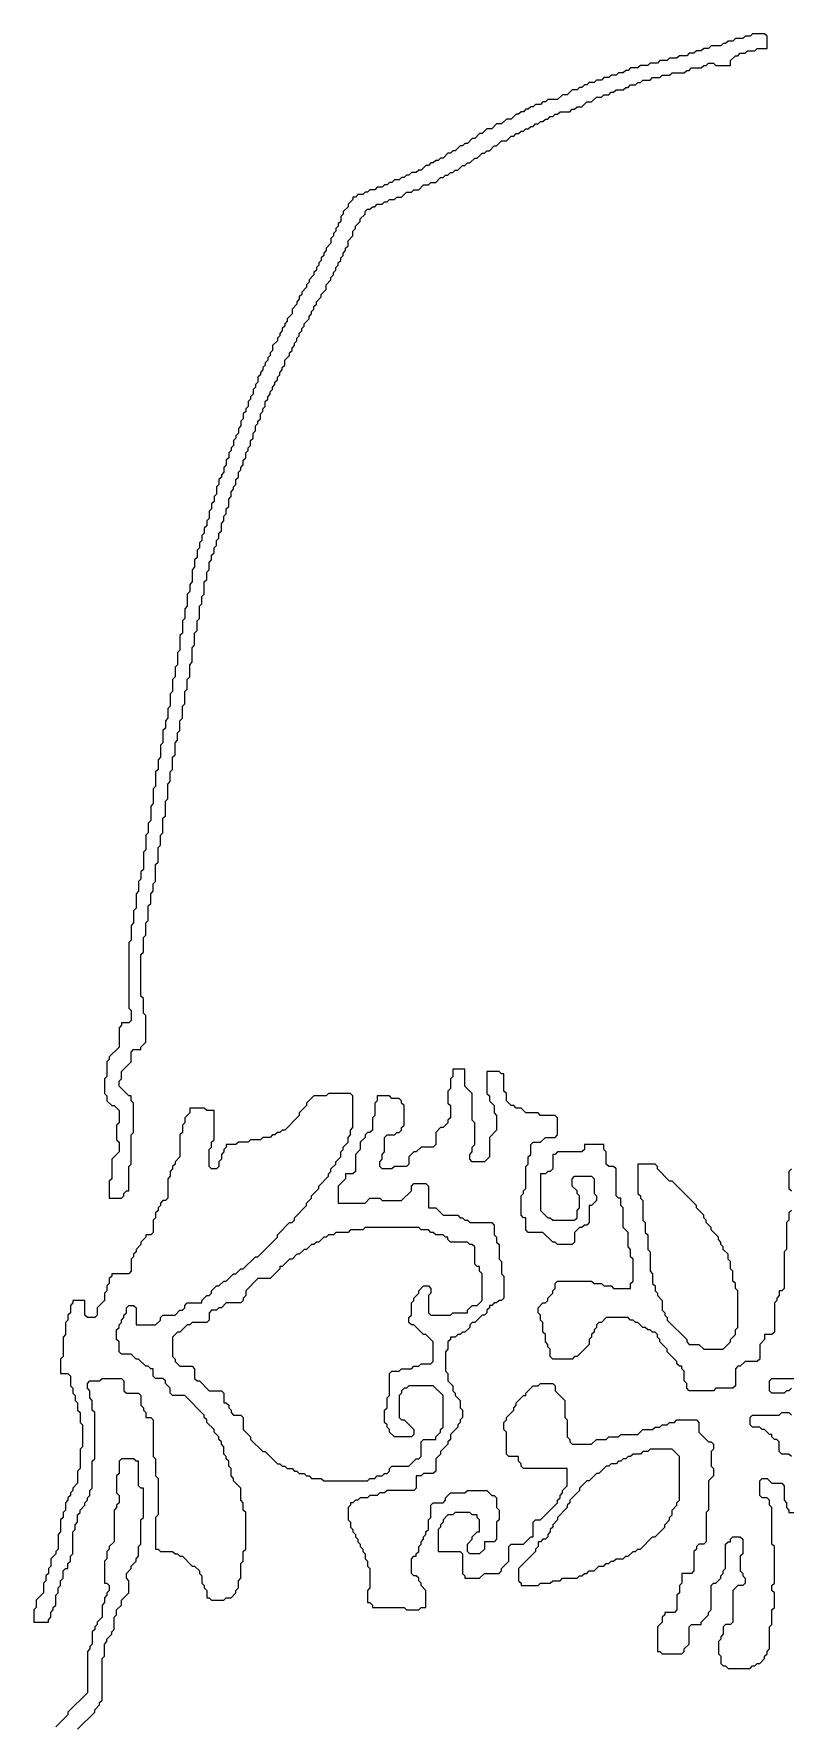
# Model space of a CAD drawing. Header units: metres. Extents: x 0 to 333, y 0 to 424.
# Drawn here: x 131.7 to 157.5, y 202.5 to 260.3 of the extents above; entities that cross this region are included whole.
import ezdxf

# ---------------------------------------------------------------- set-up
doc = ezdxf.new("R2010")
doc.units = ezdxf.units.M

msp = doc.modelspace()

# ---------------------------------------------------------------- linework, layer by layer
for points in [[(156.25, 260.333), (156.167, 260.25), (156, 260.25), (155.917, 260.167), (155.667, 260.167), (155.583, 260.083), (155.417, 260.083), (155.333, 260), (155.25, 260), (155.167, 259.917), (154.833, 259.917), (154.75, 259.833), (154.583, 259.833), (154.5, 259.75), (154.333, 259.75), (154.25, 259.667), (154.083, 259.667), (154, 259.583), (153.75, 259.583), (153.667, 259.5), (153.417, 259.5), (153.333, 259.417), (153.083, 259.417), (153, 259.333), (152.75, 259.333), (152.667, 259.25), (152.417, 259.25), (152.333, 259.167), (152.083, 259.167), (152, 259.083), (151.917, 259.083), (151.833, 259), (151.667, 259), (151.583, 258.917), (151.417, 258.917), (151.333, 258.833), (151.167, 258.833), (151.083, 258.75), (150.917, 258.75), (150.833, 258.667), (150.667, 258.667), (150.583, 258.583), (150.5, 258.583), (150.417, 258.5), (150.333, 258.5), (150.25, 258.417), (150.083, 258.417), (149.917, 258.25), (149.75, 258.25), (149.583, 258.083), (149.25, 258.083), (149.167, 258), (149.083, 258), (149, 257.917), (148.833, 257.917), (148.75, 257.833), (148.667, 257.833), (148.583, 257.75), (148.5, 257.75), (148.417, 257.667), (148.333, 257.667), (148.25, 257.583), (148.167, 257.583), (148, 257.417), (147.833, 257.417), (147.667, 257.25), (147.5, 257.25), (147.333, 257.083), (147.167, 257.083), (147, 256.917), (146.917, 256.917), (146.75, 256.75), (146.667, 256.75), (146.5, 256.583), (146.417, 256.583), (146.333, 256.5), (146.25, 256.5), (146.083, 256.333), (146, 256.333), (145.917, 256.25), (145.833, 256.25), (145.667, 256.083), (145.583, 256.083), (145.5, 256), (145.417, 256), (145.333, 255.917), (145.25, 255.917), (145.167, 255.833), (145.083, 255.833), (144.917, 255.667), (144.833, 255.667), (144.75, 255.583), (144.583, 255.583), (144.5, 255.5), (144.417, 255.5), (144.333, 255.417), (144.25, 255.417), (144.167, 255.333), (144, 255.333), (143.917, 255.25), (143.833, 255.25), (143.75, 255.167), (143.667, 255.167), (143.583, 255.083), (143.417, 255.083), (143.333, 255), (143.167, 255), (143.083, 254.917), (143, 254.917), (142.917, 254.833), (142.75, 254.833), (142.667, 254.75), (142.583, 254.75), (142.583, 254.667), (142.417, 254.5), (142.417, 254.417), (142.25, 254.25), (142.25, 254.167), (142.167, 254.083), (142.167, 253.917), (142.083, 253.833), (142.083, 253.75), (142, 253.667), (142, 253.583), (141.917, 253.5), (141.917, 253.417), (141.833, 253.333), (141.833, 253.167), (141.667, 253), (141.667, 252.917), (141.583, 252.833), (141.583, 252.75), (141.5, 252.667), (141.5, 252.583), (141.417, 252.5), (141.417, 252.417), (141.333, 252.333), (141.333, 252.25), (141.25, 252.167), (141.25, 252.083), (141.083, 251.917), (141.083, 251.833), (141, 251.75), (141, 251.667), (140.833, 251.5), (140.833, 251.417), (140.75, 251.333), (140.75, 251.25), (140.667, 251.167), (140.667, 251.083), (140.5, 250.917), (140.5, 250.75), (140.333, 250.583), (140.333, 250.5), (140.25, 250.417), (140.25, 250.333), (140.167, 250.25), (140.167, 250.167), (140.083, 250.083), (140.083, 250), (140, 249.917), (140, 249.833), (139.833, 249.667), (139.833, 249.5), (139.75, 249.417), (139.75, 249.333), (139.667, 249.25), (139.667, 249.167), (139.583, 249.083), (139.583, 249), (139.5, 248.917), (139.5, 248.833), (139.417, 248.75), (139.417, 248.667), (139.333, 248.583), (139.333, 248.417), (139.25, 248.333), (139.25, 248.25), (139.167, 248.167), (139.167, 248), (139.083, 247.917), (139.083, 247.833), (139, 247.75), (139, 247.583), (138.917, 247.5), (138.917, 247.417), (138.833, 247.333), (138.833, 247.167), (138.75, 247.083), (138.75, 246.917), (138.667, 246.833), (138.667, 246.667), (138.583, 246.583), (138.583, 246.5), (138.5, 246.417), (138.5, 246.25), (138.417, 246.167), (138.417, 246.083), (138.333, 246), (138.333, 245.833), (138.25, 245.75), (138.25, 245.583), (138.167, 245.5), (138.167, 245.333), (138.083, 245.25), (138.083, 245.167), (138, 245.083), (138, 244.917), (137.917, 244.833), (137.917, 244.583), (137.833, 244.5), (137.833, 244.333), (137.75, 244.25), (137.75, 244.083), (137.667, 244), (137.667, 243.75), (137.583, 243.667), (137.583, 243.5), (137.5, 243.417), (137.5, 243.25), (137.417, 243.167), (137.417, 243), (137.333, 242.917), (137.333, 242.75), (137.25, 242.667), (137.25, 242.417), (137.167, 242.333), (137.167, 242.083), (137.083, 242), (137.083, 241.583), (137, 241.5), (137, 241.25), (136.917, 241.167), (136.917, 240.75), (136.833, 240.667), (136.833, 240.333), (136.75, 240.25), (136.75, 239.833), (136.667, 239.75), (136.667, 239.25), (136.583, 239.167), (136.583, 238.75), (136.5, 238.667), (136.5, 238.333), (136.417, 238.25), (136.417, 237.833), (136.333, 237.75), (136.333, 237.333), (136.25, 237.25), (136.25, 236.917), (136.167, 236.833), (136.167, 236.583), (136.083, 236.5), (136.083, 236.083), (136, 236), (136, 235.583), (135.917, 235.5), (135.917, 235.167), (135.833, 235.083), (135.833, 234.583), (135.75, 234.5), (135.75, 234), (135.667, 233.917), (135.667, 233.417), (135.583, 233.333), (135.583, 233), (135.5, 232.917), (135.5, 232.417), (135.417, 232.333), (135.417, 231.75), (135.333, 231.667), (135.333, 231.417), (135.25, 231.333), (135.25, 231), (135.167, 230.917), (135.167, 230.417), (135.083, 230.333), (135.083, 229.917), (135, 229.833), (135, 229.333), (134.917, 229.25), (134.917, 227), (135, 226.917), (135, 226.583), (134.917, 226.5), (134.667, 226.5), (134.667, 226.417), (134.583, 226.333), (134.583, 225.667), (134.25, 225.333), (134.25, 225.25), (134.167, 225.167), (134.167, 224.667), (134.083, 224.583), (134.083, 224.083), (134.167, 224), (134.167, 223.833), (134.333, 223.667), (134.417, 223.667), (134.583, 223.5), (134.583, 223.083), (134.5, 223), (134.5, 222.5), (134.583, 222.417), (134.583, 222.083), (134.333, 221.833), (134.333, 221.167), (134.25, 221.083), (134.25, 220.5), (134.667, 220.5), (134.75, 220.583), (134.75, 220.667), (134.833, 220.75), (134.917, 220.75), (134.917, 221.583), (135, 221.667), (135, 222.667), (135.083, 222.75), (135.083, 223.75), (135, 223.833), (135, 224), (134.917, 224), (134.583, 224.333), (134.583, 224.5), (134.667, 224.583), (134.667, 224.833), (135, 225.167), (135, 225.5), (135.083, 225.583), (135.333, 225.583), (135.333, 225.667), (135.5, 225.833), (135.5, 226.75), (135.417, 226.833), (135.417, 227.333), (135.333, 227.417), (135.333, 228.833), (135.417, 228.917), (135.417, 229.417), (135.5, 229.5), (135.5, 229.917), (135.583, 230), (135.583, 230.5), (135.667, 230.583), (135.667, 230.917), (135.75, 231), (135.75, 231.25), (135.833, 231.333), (135.833, 231.917), (135.917, 232), (135.917, 232.5), (136, 232.583), (136, 232.917), (136.083, 233), (136.083, 233.5), (136.167, 233.583), (136.167, 234.083), (136.25, 234.167), (136.25, 234.667), (136.333, 234.75), (136.333, 235.083), (136.417, 235.167), (136.417, 235.583), (136.5, 235.667), (136.5, 236.083), (136.583, 236.167), (136.583, 236.417), (136.667, 236.5), (136.667, 236.833), (136.75, 236.917), (136.75, 237.333), (136.833, 237.417), (136.833, 237.833), (136.917, 237.917), (136.917, 238.25), (137, 238.333), (137, 238.75), (137.083, 238.833), (137.083, 239.333), (137.167, 239.417), (137.167, 239.833), (137.25, 239.917), (137.25, 240.25), (137.333, 240.333), (137.333, 240.75), (137.417, 240.833), (137.417, 241.083), (137.5, 241.167), (137.5, 241.583), (137.583, 241.667), (137.583, 241.917), (137.667, 242), (137.667, 242.25), (137.75, 242.333), (137.75, 242.5), (137.833, 242.583), (137.833, 242.75), (137.917, 242.833), (137.917, 243), (138, 243.083), (138, 243.25), (138.083, 243.333), (138.083, 243.583), (138.167, 243.667), (138.167, 243.833), (138.25, 243.917), (138.25, 244.083), (138.333, 244.167), (138.333, 244.417), (138.417, 244.5), (138.417, 244.667), (138.5, 244.75), (138.5, 244.833), (138.583, 244.917), (138.583, 245.083), (138.667, 245.167), (138.667, 245.333), (138.75, 245.417), (138.75, 245.5), (138.833, 245.583), (138.833, 245.75), (138.917, 245.833), (138.917, 246), (139, 246.083), (139, 246.167), (139.083, 246.25), (139.083, 246.417), (139.167, 246.5), (139.167, 246.667), (139.25, 246.75), (139.25, 246.917), (139.333, 247), (139.333, 247.083), (139.417, 247.167), (139.417, 247.333), (139.5, 247.417), (139.5, 247.5), (139.583, 247.583), (139.583, 247.75), (139.667, 247.833), (139.667, 247.917), (139.75, 248), (139.75, 248.083), (139.833, 248.167), (139.833, 248.25), (139.917, 248.333), (139.917, 248.417), (140, 248.5), (140, 248.583), (140.083, 248.667), (140.083, 248.75), (140.167, 248.833), (140.167, 248.917), (140.25, 249), (140.25, 249.167), (140.417, 249.333), (140.417, 249.417), (140.5, 249.5), (140.5, 249.583), (140.583, 249.667), (140.583, 249.75), (140.667, 249.833), (140.667, 249.917), (140.75, 250), (140.75, 250.083), (140.833, 250.167), (140.833, 250.25), (140.917, 250.333), (140.917, 250.417), (141.083, 250.583), (141.083, 250.667), (141.167, 250.75), (141.167, 250.833), (141.25, 250.917), (141.25, 251), (141.333, 251.083), (141.333, 251.167), (141.5, 251.333), (141.5, 251.417), (141.667, 251.583), (141.667, 251.75), (141.833, 251.917), (141.833, 252), (141.917, 252.083), (141.917, 252.167), (142, 252.25), (142, 252.333), (142.083, 252.417), (142.083, 252.5), (142.167, 252.583), (142.167, 252.667), (142.25, 252.75), (142.25, 252.833), (142.333, 252.917), (142.333, 253), (142.417, 253.083), (142.417, 253.25), (142.583, 253.417), (142.583, 253.583), (142.667, 253.667), (142.667, 253.75), (142.833, 253.917), (142.833, 254), (143, 254.167), (143, 254.25), (143.083, 254.333), (143.167, 254.333), (143.25, 254.417), (143.333, 254.417), (143.417, 254.5), (143.583, 254.5), (143.667, 254.583), (143.75, 254.583), (143.833, 254.667), (144, 254.667), (144.083, 254.75), (144.25, 254.75), (144.417, 254.917), (144.583, 254.917), (144.667, 255), (144.833, 255), (145, 255.167), (145.167, 255.167), (145.25, 255.25), (145.417, 255.25), (145.583, 255.417), (145.667, 255.417), (145.75, 255.5), (145.833, 255.5), (145.917, 255.583), (146, 255.583), (146.083, 255.667), (146.167, 255.667), (146.333, 255.833), (146.417, 255.833), (146.5, 255.917), (146.583, 255.917), (146.75, 256.083), (146.833, 256.083), (147, 256.25), (147.083, 256.25), (147.167, 256.333), (147.25, 256.333), (147.417, 256.5), (147.5, 256.5), (147.667, 256.667), (147.833, 256.667), (148, 256.833), (148.083, 256.833), (148.167, 256.917), (148.25, 256.917), (148.333, 257), (148.417, 257), (148.5, 257.083), (148.583, 257.083), (148.667, 257.167), (148.75, 257.167), (148.833, 257.25), (148.917, 257.25), (149, 257.333), (149.083, 257.333), (149.167, 257.417), (149.25, 257.417), (149.333, 257.5), (149.417, 257.5), (149.5, 257.583), (149.583, 257.583), (149.667, 257.667), (150, 257.667), (150.083, 257.75), (150.167, 257.75), (150.25, 257.833), (150.417, 257.833), (150.583, 258), (150.75, 258), (150.917, 258.167), (151.083, 258.167), (151.167, 258.25), (151.333, 258.25), (151.417, 258.333), (151.5, 258.333), (151.583, 258.417), (151.833, 258.417), (151.917, 258.5), (152, 258.5), (152.083, 258.583), (152.25, 258.583), (152.333, 258.667), (152.417, 258.667), (152.5, 258.75), (152.75, 258.75), (152.833, 258.833), (153.083, 258.833), (153.167, 258.917), (153.417, 258.917), (153.5, 259), (153.917, 259), (154, 259.083), (154.083, 259.083), (154.167, 259.167), (154.5, 259.167), (154.583, 259.25), (154.667, 259.25), (154.75, 259.333), (154.917, 259.333), (155, 259.25), (155.5, 259.25), (155.5, 259.417), (155.667, 259.583), (155.75, 259.583), (155.833, 259.667), (156, 259.667), (156.083, 259.75), (156.333, 259.75), (156.417, 259.833), (156.75, 259.833), (156.75, 260.25), (156.667, 260.333)], [(141.75, 224.083), (141.667, 224), (141.25, 224), (141, 223.75), (141, 223.667), (140.75, 223.417), (140.75, 223.333), (140.25, 222.833), (140.167, 222.833), (140.083, 222.75), (140, 222.75), (139.917, 222.667), (139.833, 222.667), (139.75, 222.583), (139.5, 222.583), (139.417, 222.5), (139.083, 222.5), (139, 222.417), (138.667, 222.417), (138.583, 222.333), (138.25, 222.333), (138.25, 222.25), (138.167, 222.167), (138.167, 222.083), (138.083, 222), (138.083, 221.833), (138, 221.75), (138, 221.583), (137.917, 221.5), (137.75, 221.5), (137.667, 221.583), (137.667, 222.167), (137.75, 222.25), (137.75, 222.417), (137.833, 222.5), (137.833, 223.5), (137.583, 223.5), (137.5, 223.583), (137, 223.583), (137, 223.417), (136.833, 223.25), (136.833, 223.083), (136.75, 223), (136.75, 222.75), (136.667, 222.667), (136.667, 221.917), (136.5, 221.75), (136.5, 221.667), (136.417, 221.583), (136.417, 221.5), (136.333, 221.417), (136.333, 221.25), (136.25, 221.167), (136.25, 220.5), (136.167, 220.417), (136.083, 220.417), (136, 220.333), (136, 220.25), (135.917, 220.167), (135.917, 220.083), (135.833, 220), (135.833, 219.833), (135.75, 219.75), (135.75, 219.333), (135.667, 219.25), (135.5, 219.25), (135.5, 219.167), (135.333, 219), (135.333, 218.917), (135.167, 218.75), (135.167, 218.667), (135.083, 218.583), (135.083, 218.5), (135, 218.417), (135, 218), (134.917, 217.917), (134.333, 217.917), (134.333, 217.833), (134.25, 217.75), (134.25, 217.583), (134.167, 217.5), (134.167, 217.333), (134.083, 217.25), (134.083, 217), (133.833, 216.75), (133.833, 216.5), (133.75, 216.417), (133.5, 216.417), (133.417, 216.5), (133.417, 217), (133, 217), (133, 216.917), (132.917, 216.833), (132.917, 216.583), (132.833, 216.5), (132.833, 216.333), (132.75, 216.25), (132.75, 215.833), (132.667, 215.75), (132.667, 215.083), (132.583, 215), (132.583, 214.5), (132.833, 214.5), (132.917, 214.417), (132.917, 214.083), (133, 214), (133, 213.833), (133.083, 213.75), (133.083, 213.583), (133.167, 213.5), (133.167, 213.25), (133.25, 213.167), (133.25, 212.833), (133.333, 212.75), (133.333, 212), (133.25, 211.917), (133.25, 211.25), (133.167, 211.167), (133.167, 210.75), (133, 210.583), (133, 210.5), (132.917, 210.417), (132.917, 210.333), (132.833, 210.25), (132.833, 210.167), (132.75, 210.083), (132.75, 209.833), (132.667, 209.75), (132.667, 209.583), (132.583, 209.5), (132.583, 209.083), (132.5, 209), (132.5, 208.5), (132.417, 208.417), (132.417, 208.333), (132.25, 208.167), (132.25, 207.917), (132.167, 207.833), (132.167, 207.667), (132.083, 207.583), (132.083, 207.417), (132, 207.333), (132, 207), (131.75, 206.75), (131.75, 206.5), (131.667, 206.417), (131.667, 206), (132.167, 206), (132.167, 206.083), (132.25, 206.167), (132.25, 206.333), (132.333, 206.417), (132.333, 206.5), (132.417, 206.583), (132.417, 206.917), (132.5, 207), (132.5, 207.167), (132.583, 207.25), (132.583, 207.417), (132.667, 207.5), (132.667, 207.75), (132.75, 207.833), (132.833, 207.833), (132.833, 208), (132.917, 208.083), (132.917, 208.25), (133, 208.333), (133, 209.083), (133.083, 209.167), (133.083, 209.333), (133.167, 209.417), (133.167, 209.667), (133.25, 209.75), (133.25, 209.833), (133.417, 210), (133.417, 210.083), (133.5, 210.167), (133.5, 210.25), (133.583, 210.333), (133.583, 210.5), (133.667, 210.583), (133.667, 211.5), (133.75, 211.583), (133.75, 213.167), (133.667, 213.25), (133.667, 213.583), (133.583, 213.667), (133.583, 213.917), (133.5, 214), (133.5, 214.167), (133.583, 214.25), (133.917, 214.25), (134, 214.333), (134.667, 214.333), (134.75, 214.25), (134.75, 213.917), (134.833, 213.833), (135.25, 213.833), (135.333, 213.75), (135.333, 213.417), (135.417, 213.333), (135.417, 213.25), (135.5, 213.167), (135.5, 213), (135.667, 213), (135.75, 212.917), (135.75, 211.667), (135.833, 211.583), (135.833, 211), (135.917, 210.917), (135.917, 209.667), (135.833, 209.583), (135.833, 208.5), (135.917, 208.5), (136, 208.417), (136.417, 208.417), (136.5, 208.333), (136.583, 208.333), (136.667, 208.25), (136.75, 208.25), (137.083, 207.917), (137.167, 207.917), (137.333, 207.75), (137.333, 207.667), (137.417, 207.583), (137.417, 207.333), (137.5, 207.25), (137.5, 207.167), (137.583, 207.083), (137.583, 206.833), (137.667, 206.833), (137.75, 206.75), (138.167, 206.75), (138.25, 206.833), (138.417, 206.833), (138.583, 207), (138.583, 207.083), (138.667, 207.167), (138.667, 207.417), (138.75, 207.5), (138.75, 208), (138.833, 208.083), (138.833, 208.417), (138.917, 208.5), (138.917, 209.75), (138.833, 209.833), (138.833, 210.083), (138.75, 210.167), (138.75, 210.583), (138.5, 210.833), (138.5, 210.917), (138.417, 211), (138.417, 211.25), (138.333, 211.333), (138.333, 211.5), (138.25, 211.583), (138.25, 211.667), (138.167, 211.75), (138.167, 212), (138.083, 212.083), (138.083, 212.167), (138, 212.25), (138, 212.333), (137.833, 212.5), (137.833, 212.583), (137.583, 212.833), (137.583, 212.917), (137.5, 213), (137.5, 213.083), (136.833, 213.75), (136.417, 213.75), (136.333, 213.833), (136.333, 214), (136.167, 214.167), (136.167, 214.25), (136.083, 214.333), (135.833, 214.333), (135.75, 214.417), (135.75, 214.667), (135.667, 214.667), (135.583, 214.75), (135.5, 214.75), (135.25, 215), (135.167, 215), (135, 215.167), (134.667, 215.167), (134.583, 215.25), (134.583, 215.583), (134.5, 215.667), (134.5, 216), (134.583, 216.083), (134.583, 216.167), (134.667, 216.25), (134.667, 216.333), (134.75, 216.417), (134.75, 216.5), (134.833, 216.583), (134.833, 216.75), (134.917, 216.833), (135.083, 216.833), (135.167, 216.75), (135.167, 216.167), (135.833, 216.167), (136, 216.333), (136, 216.417), (136.083, 216.5), (136.5, 216.5), (136.667, 216.667), (136.75, 216.667), (136.833, 216.75), (136.833, 216.833), (136.917, 216.917), (137.417, 216.917), (137.417, 217), (137.583, 217.167), (137.667, 217.167), (137.75, 217.25), (137.75, 217.333), (137.917, 217.5), (138, 217.5), (138.167, 217.667), (138.25, 217.667), (138.5, 217.917), (138.583, 217.917), (138.75, 218.083), (138.833, 218.083), (139.25, 218.5), (139.333, 218.5), (140, 219.167), (140, 219.25), (140.417, 219.667), (140.5, 219.667), (140.583, 219.75), (140.583, 219.833), (141, 220.25), (141, 220.333), (141.167, 220.5), (141.167, 220.583), (141.417, 220.833), (141.417, 220.917), (141.75, 221.25), (141.75, 221.333), (141.833, 221.417), (141.833, 221.5), (142, 221.667), (142, 221.75), (142.167, 221.917), (142.167, 222.083), (142.25, 222.167), (142.25, 222.25), (142.417, 222.417), (142.417, 222.583), (142.5, 222.667), (142.5, 222.833), (142.583, 222.917), (142.583, 224), (142.5, 224.083)], [(152.333, 221.667), (152.333, 220.667), (152.417, 220.583), (152.417, 220.5), (152.5, 220.417), (152.5, 219.75), (152.583, 219.667), (152.583, 219.333), (152.667, 219.25), (152.667, 218.75), (152.75, 218.667), (152.75, 218), (152.833, 217.917), (152.833, 217.583), (152.917, 217.5), (152.917, 217.333), (153, 217.25), (153, 217.167), (153.167, 217), (153.167, 216.667), (153.25, 216.583), (153.25, 216.5), (153.333, 216.417), (153.333, 216.333), (154, 215.667), (154, 215.583), (154.083, 215.5), (154.417, 215.5), (154.583, 215.333), (155.25, 215.333), (155.5, 215.583), (155.5, 215.667), (155.667, 215.833), (155.667, 216), (155.75, 216.083), (155.75, 217.333), (155.667, 217.417), (155.667, 217.583), (155.583, 217.667), (155.583, 218), (155.5, 218.083), (155.5, 218.333), (155.417, 218.417), (155.417, 218.583), (155.25, 218.75), (155.25, 218.833), (155.167, 218.917), (155.167, 219), (155.083, 219.083), (155.083, 219.167), (154.833, 219.417), (154.833, 219.5), (154.667, 219.667), (154.667, 219.75), (154.583, 219.833), (154.583, 219.917), (154.333, 220.167), (154.333, 220.25), (153.5, 221.083), (153.417, 221.083), (153, 221.5), (153, 221.583), (152.917, 221.667)], [(143, 219.5), (142.917, 219.417), (142.5, 219.417), (142.417, 219.333), (142, 219.333), (141.917, 219.25), (141.75, 219.25), (141.667, 219.167), (141.583, 219.167), (141.417, 219), (141.333, 219), (141.25, 218.917), (141.167, 218.917), (141, 218.75), (140.917, 218.75), (140.75, 218.583), (140.667, 218.583), (140.5, 218.417), (140.417, 218.417), (140.167, 218.167), (140.083, 218.167), (140.083, 218.083), (139.75, 217.75), (139.333, 217.75), (138.917, 217.333), (138.917, 217.167), (138.833, 217.083), (138.833, 217), (138.75, 216.917), (138.25, 216.917), (138.083, 216.75), (138, 216.75), (137.917, 216.667), (137.75, 216.667), (137.667, 216.583), (137.667, 216.333), (137.583, 216.25), (137.083, 216.25), (137, 216.167), (136.917, 216.167), (136.667, 215.917), (136.583, 215.917), (136.417, 215.75), (136.417, 215.083), (136.5, 215), (136.5, 214.917), (136.667, 214.75), (137.083, 214.75), (137.167, 214.667), (137.167, 214.333), (137.25, 214.25), (137.333, 214.25), (137.667, 213.917), (138.083, 213.917), (138.167, 213.833), (138.167, 213.5), (138.25, 213.5), (138.333, 213.417), (138.333, 213.333), (138.417, 213.25), (138.417, 213.167), (138.5, 213.083), (138.75, 213.083), (138.833, 213), (138.833, 212.583), (139.083, 212.333), (139.083, 212.25), (139.5, 211.833), (139.583, 211.833), (140, 211.417), (140.083, 211.417), (140.167, 211.333), (140.25, 211.333), (140.333, 211.25), (140.5, 211.25), (140.583, 211.167), (140.667, 211.167), (140.75, 211.083), (140.917, 211.083), (141, 211), (141.083, 211), (141.167, 210.917), (141.5, 210.917), (141.583, 210.833), (143.083, 210.833), (143.167, 210.917), (143.333, 210.917), (143.417, 211), (143.583, 211), (143.667, 211.083), (143.75, 211.083), (143.833, 211.167), (143.833, 211.25), (143.917, 211.333), (144.5, 211.333), (144.75, 211.583), (144.833, 211.583), (144.917, 211.667), (144.917, 212.167), (145, 212.25), (145.417, 212.25), (145.417, 212.333), (145.583, 212.5), (145.583, 212.583), (145.667, 212.667), (145.667, 213.75), (145.333, 214.083), (144.5, 214.083), (144.417, 214), (144.333, 214), (144.25, 213.917), (144.25, 213.833), (144.167, 213.75), (144.167, 213), (144.25, 212.917), (144.333, 212.917), (144.667, 212.583), (144.667, 212.417), (144.583, 212.333), (144, 212.333), (143.833, 212.5), (143.833, 212.583), (143.75, 212.667), (143.75, 212.75), (143.667, 212.833), (143.667, 213.25), (143.75, 213.333), (143.75, 213.667), (143.833, 213.75), (143.833, 214.5), (143.917, 214.583), (144.167, 214.583), (144.25, 214.667), (144.583, 214.667), (144.667, 214.75), (144.833, 214.75), (144.917, 214.833), (145.25, 214.833), (145.333, 214.917), (145.333, 215.583), (145.083, 215.833), (145, 215.833), (144.667, 216.167), (144.583, 216.167), (144.5, 216.25), (144.5, 216.417), (144.583, 216.5), (144.583, 216.917), (144.667, 217), (144.667, 217.083), (144.833, 217.25), (144.833, 217.333), (145, 217.5), (145.167, 217.5), (145.25, 217.417), (145.25, 217.25), (145.167, 217.167), (145.167, 216.583), (145.25, 216.5), (145.917, 216.5), (146, 216.583), (146.5, 216.583), (146.5, 216.667), (146.667, 216.833), (146.833, 216.833), (147, 217), (147, 217.917), (146.917, 218), (146.917, 218.167), (146.833, 218.167), (146.75, 218.25), (146.75, 218.833), (146.667, 218.917), (146.583, 218.917), (146.5, 219), (145.917, 219), (145.833, 219.083), (145.833, 219.167), (145.75, 219.167), (145.667, 219.25), (145.417, 219.25), (145.333, 219.333), (145.25, 219.333), (145.167, 219.417), (144.917, 219.417), (144.833, 219.5)], [(152.75, 211.917), (152.667, 211.833), (152.5, 211.833), (152.417, 211.75), (152.167, 211.75), (152.083, 211.667), (152, 211.667), (151.917, 211.583), (151.833, 211.583), (151.75, 211.5), (151.667, 211.5), (151.583, 211.417), (151.417, 211.417), (151.333, 211.333), (151.25, 211.333), (151, 211.083), (150.917, 211.083), (150.667, 210.833), (150.583, 210.833), (150.333, 210.583), (150.333, 210.5), (150, 210.167), (150, 210.083), (149.917, 210), (149.917, 209.917), (149.583, 209.583), (149.583, 209.5), (149.417, 209.333), (149.417, 209.25), (149.333, 209.167), (149.333, 209.083), (149.25, 209), (149.25, 208.917), (149.167, 208.833), (149.083, 208.833), (149, 208.75), (148.917, 208.75), (148.917, 208.583), (148.833, 208.5), (148.833, 208.417), (148.25, 207.833), (148.25, 207.417), (148.333, 207.333), (148.333, 207.25), (148.917, 207.25), (149, 207.333), (149.333, 207.333), (149.417, 207.417), (149.667, 207.417), (149.75, 207.5), (150.25, 207.5), (150.333, 207.583), (150.417, 207.583), (150.5, 207.667), (150.583, 207.667), (150.667, 207.75), (150.833, 207.75), (151, 207.917), (151.167, 207.917), (151.25, 208), (151.333, 208), (151.417, 208.083), (151.5, 208.083), (151.583, 208.167), (151.833, 208.167), (151.917, 208.25), (152, 208.25), (152.167, 208.417), (152.25, 208.417), (152.333, 208.5), (152.417, 208.5), (152.833, 208.917), (152.917, 208.917), (153.25, 209.25), (153.25, 209.333), (153.417, 209.5), (153.417, 209.583), (153.5, 209.667), (153.5, 209.833), (153.667, 210), (153.667, 210.083), (153.75, 210.167), (153.75, 211.667), (153.5, 211.917)]]:
    msp.add_lwpolyline(points, close=True)
for points in [[(157.583, 220.083), (157.5, 220), (157.5, 219.75), (157.417, 219.667), (157.417, 218.75), (157.333, 218.667), (157.333, 217.417), (157.25, 217.333), (157.167, 217.333), (157.167, 217.167), (157.083, 217.083), (157.083, 217), (157, 216.917), (157, 215.917), (156.917, 215.833), (156.667, 215.833), (156.667, 215.667), (156.5, 215.5), (156.5, 215), (156.417, 214.917), (156, 214.917), (155.833, 214.75), (155.75, 214.75), (155.667, 214.667), (155.667, 214.083), (155.583, 214), (155, 214), (154.917, 213.917), (154.083, 213.917), (154, 214), (154, 214.167), (153.917, 214.25), (153.917, 214.583), (153.833, 214.667), (153.833, 214.75), (153.75, 214.75), (153.667, 214.833), (153.667, 214.917), (153.333, 215.25), (153.333, 215.333), (153.083, 215.583), (153.083, 215.667), (153, 215.75), (153, 215.833), (152.917, 215.917), (152.833, 215.917), (152.75, 216), (152.667, 216), (152.583, 216.083), (152.5, 216.083), (152.333, 216.25), (152.25, 216.25), (152.167, 216.333), (152.083, 216.333), (152, 216.417), (151.25, 216.417), (151.083, 216.25), (151, 216.25), (150.917, 216.167), (150.917, 216.083), (150.833, 216), (150.833, 215.917), (150.75, 215.833), (150.75, 215.75), (150.667, 215.667), (150.667, 215.5), (150.25, 215.083), (150.167, 215.083), (150.083, 215), (149.417, 215), (149.333, 215.083), (149.333, 215.333), (149.25, 215.417), (149.25, 215.5), (149.167, 215.583), (149.167, 215.833), (149.083, 215.917), (149.083, 216.25), (149, 216.333), (149, 216.5), (148.917, 216.583), (148.917, 216.75), (149.083, 216.917), (149.167, 216.917), (149.25, 217), (149.25, 217.083), (149.417, 217.25), (149.417, 217.333), (149.5, 217.417), (149.5, 217.583), (149.583, 217.667), (150.75, 217.667), (150.833, 217.583), (151.083, 217.583), (151.167, 217.5), (151.417, 217.5), (151.5, 217.417), (152.083, 217.417), (152.083, 217.583), (152.167, 217.667), (152.167, 218.417), (152.083, 218.5), (152.083, 218.75), (152, 218.833), (152, 219.333), (151.833, 219.5), (151.833, 220.167), (151.75, 220.25), (151.75, 220.5), (151.667, 220.5), (151.583, 220.583), (151.583, 221.5), (151.5, 221.583), (151.333, 221.583), (151.25, 221.667), (151.25, 222.083), (151.167, 222.167), (151.167, 222.333), (150.5, 222.333), (150.5, 222.167), (150.417, 222.083), (149.583, 222.083), (149.5, 222), (149.417, 222), (149.417, 221.5), (149.333, 221.417), (149.25, 221.417), (149.167, 221.333), (149, 221.333), (149, 220.083), (149.25, 219.833), (149.333, 219.833), (149.417, 219.75), (150.167, 219.75), (150.25, 219.833), (150.25, 220.083), (150.333, 220.167), (150.333, 220.583), (150.25, 220.667), (150.25, 220.75), (150.083, 220.917), (150.083, 221.167), (150.167, 221.25), (150.75, 221.25), (150.833, 221.167), (150.833, 220.667), (150.917, 220.583), (150.917, 220.417), (150.75, 220.25), (150.667, 220.25), (150.667, 219.667), (150.583, 219.583), (150.5, 219.583), (150.417, 219.5), (150.333, 219.5), (150.167, 219.333), (150.167, 219), (150.083, 218.917), (149.583, 218.917), (149.5, 219), (149.417, 219), (149.083, 219.333), (148.583, 219.333), (148.5, 219.417), (148.5, 219.833), (148.417, 219.833), (148.333, 219.917), (148.333, 220.583), (148.417, 220.667), (148.417, 220.75), (148.5, 220.833), (148.5, 221.583), (148.583, 221.667), (148.583, 221.917), (148.667, 222), (148.667, 222.333), (148.75, 222.417), (149, 222.417), (149.167, 222.583), (149.5, 222.583), (149.583, 222.667), (149.583, 223.25), (149.5, 223.333), (149, 223.333), (148.917, 223.417), (148.5, 223.417), (148.333, 223.583), (148.167, 223.583), (148.083, 223.667), (148, 223.667), (147.833, 223.833), (147.833, 224.083), (147.75, 224.167), (147.75, 224.75), (147.667, 224.75), (147.583, 224.833), (147.167, 224.833), (147.167, 224.083), (147.25, 224), (147.25, 223.833), (147.417, 223.667), (147.417, 223.417), (147.5, 223.333), (147.5, 222.833), (147.25, 222.583), (147.25, 221.917), (147.083, 221.75), (146.667, 221.75), (146.583, 221.833), (146.583, 222), (146.667, 222.083), (146.667, 222.25), (146.75, 222.333), (146.75, 223.083), (146.667, 223.167), (146.667, 224.083), (146.417, 224.333), (146.417, 224.917), (146, 224.917), (146, 224.667), (145.917, 224.583), (145.917, 224.25), (145.833, 224.167), (145.833, 223.75), (145.917, 223.667), (145.917, 223.25), (145.833, 223.167), (145.833, 223.083), (145.667, 222.917), (145.583, 222.917), (145.417, 222.75), (145.417, 222.333), (145.333, 222.25), (144.917, 222.25), (144.75, 222.083), (144.667, 222.083), (144.5, 221.917), (144.5, 221.667), (144.417, 221.583), (144, 221.583), (143.917, 221.5), (143.583, 221.5), (143.5, 221.583), (143.5, 221.75), (143.583, 221.833), (143.583, 222), (143.667, 222.083), (143.667, 222.583), (143.75, 222.667), (144, 222.667), (144.083, 222.75), (144.167, 222.75), (144.25, 222.833), (144.25, 222.917), (144.333, 223), (144.333, 223.667), (144.25, 223.75), (144.25, 223.833), (144.167, 223.917), (143.917, 223.917), (143.833, 224), (143.417, 224), (143.417, 223.833), (143.333, 223.75), (143.333, 223.333), (143.25, 223.25), (143.25, 222.833), (143.167, 222.75), (143.083, 222.75), (143, 222.667), (143, 222.583), (142.833, 222.417), (142.833, 222.167), (142.667, 222), (142.667, 221.417), (142.583, 221.333), (142.333, 221.333), (142.333, 221.167), (142.083, 220.917), (142.083, 220.333), (143, 220.333), (143.167, 220.5), (143.5, 220.5), (143.583, 220.417), (144.25, 220.417), (144.583, 220.75), (144.583, 220.917), (144.667, 221), (145.083, 221), (145.167, 220.917), (145.167, 220.167), (145.417, 220.167), (145.667, 219.917), (146.167, 219.917), (146.25, 219.833), (146.333, 219.833), (146.417, 219.75), (146.5, 219.75), (146.583, 219.667), (147.333, 219.667), (147.417, 219.583), (147.417, 219.25), (147.5, 219.167), (147.5, 219), (147.583, 218.917), (147.583, 218.417), (147.667, 218.333), (147.667, 217.917), (147.75, 217.833), (147.75, 217.083), (147.667, 217), (147.583, 217), (147.5, 216.917), (147.417, 216.917), (147.333, 216.833), (147.25, 216.833), (147.25, 216.75), (147.167, 216.667), (147.167, 216.583), (147.083, 216.5), (147, 216.5), (146.75, 216.25), (146.667, 216.25), (146.583, 216.167), (146.583, 216.083), (146.417, 215.917), (146.333, 215.917), (146.25, 215.833), (146.167, 215.833), (146.083, 215.75), (145.917, 215.75), (145.917, 215.667), (145.833, 215.583), (145.833, 215.333), (145.75, 215.25), (145.75, 214.583), (145.833, 214.5), (145.833, 214.25), (146, 214.083), (146, 213.917), (146.083, 213.833), (146.083, 213.75), (146.25, 213.583), (146.25, 213.333), (146.333, 213.25), (146.333, 213), (146.25, 212.917), (146.25, 212.833), (146.167, 212.75), (146.167, 212.667), (145.917, 212.417), (145.917, 212.25), (145.833, 212.167), (145.833, 212.083), (145.583, 211.833), (145.583, 211.75), (145.417, 211.583), (145.417, 211.167), (145.333, 211.083), (145, 211.083), (144.917, 211), (144.75, 211), (144.75, 210.583), (144.667, 210.5), (143.75, 210.5), (143.667, 210.417), (143.5, 210.417), (143.417, 210.333), (143.167, 210.333), (143.083, 210.25), (142.833, 210.25), (142.75, 210.167), (142.667, 210.167), (142.583, 210.083), (142.5, 210.083), (142.5, 210), (142.417, 209.917), (142.417, 209.5), (142.5, 209.417), (142.5, 209.25), (142.583, 209.167), (142.583, 209.083), (142.667, 209), (142.667, 208.917), (142.75, 208.833), (142.75, 208.75), (142.833, 208.667), (142.833, 208.583), (142.917, 208.5), (142.917, 208.417), (143, 208.333), (143, 208.167), (143.083, 208.083), (143.083, 207.917), (143.167, 207.833), (143.167, 207.167), (143.083, 207.083), (143.083, 206.667), (143.167, 206.667), (143.25, 206.583), (143.25, 206.5), (144.333, 206.5), (144.417, 206.417), (144.833, 206.417), (144.917, 206.5), (145.083, 206.5), (145.083, 207.083), (144.917, 207.25), (144.917, 207.333), (144.833, 207.417), (144.833, 207.5), (144.75, 207.583), (144.667, 207.583), (144.583, 207.667), (144.583, 208.167), (144.667, 208.25), (144.75, 208.25), (144.75, 208.333), (144.833, 208.417), (144.833, 208.583), (144.917, 208.667), (144.917, 208.75), (145, 208.833), (145, 208.917), (145.083, 209), (145.083, 209.083), (145.167, 209.167), (145.167, 209.5), (145.25, 209.583), (145.25, 210), (145.333, 210.083), (145.667, 210.083), (145.75, 210.167), (145.75, 210.25), (145.917, 210.417), (146.417, 210.417), (146.5, 210.5), (147.167, 210.5), (147.333, 210.333), (147.417, 210.333), (147.5, 210.25), (147.5, 209.917), (147.583, 209.833), (147.583, 209.5), (147.5, 209.417), (147.5, 208.833), (147.417, 208.75), (147.083, 208.75), (147.083, 208.5), (146.917, 208.333), (146.583, 208.333), (146.5, 208.417), (146.5, 208.667), (146.667, 208.833), (146.667, 208.917), (146.833, 209.083), (146.917, 209.083), (146.917, 209.5), (146.833, 209.583), (146.833, 209.667), (146.667, 209.667), (146.583, 209.75), (146.083, 209.75), (146, 209.667), (145.833, 209.667), (145.667, 209.5), (145.667, 209.417), (145.583, 209.333), (145.583, 209.25), (145.5, 209.167), (145.5, 208.417), (146.25, 208.417), (146.333, 208.333), (146.333, 207.667), (146.417, 207.583), (146.417, 207.5), (146.917, 207.5), (147.083, 207.667), (147.583, 207.667), (147.667, 207.75), (147.667, 207.833), (147.917, 208.083), (147.917, 208.583), (148, 208.667), (148.417, 208.667), (148.667, 208.917), (148.75, 208.917), (148.75, 209.417), (148.833, 209.5), (149, 209.5), (149.583, 210.083), (149.583, 210.167), (149.667, 210.25), (149.667, 210.333), (149.75, 210.417), (149.75, 210.5), (149.917, 210.667), (149.917, 211.25), (148.417, 211.25), (148.333, 211.333), (148.333, 211.417), (148.25, 211.5), (148.25, 211.667), (147.917, 211.667), (147.833, 211.75), (147.833, 212.5), (147.75, 212.583), (147.75, 212.833), (147.833, 212.917), (147.833, 213), (148.083, 213.25), (148.083, 213.333), (148.167, 213.417), (148.167, 213.5), (148.417, 213.75), (148.5, 213.75), (148.5, 213.833), (148.75, 214.083), (148.917, 214.083), (149, 214.167), (149.417, 214.167), (149.5, 214.083), (149.5, 213.917), (149.833, 213.583), (149.833, 213), (149.917, 212.917), (149.917, 212.333), (150, 212.25), (150, 212.167), (150.083, 212.083), (150.75, 212.083), (150.917, 212.25), (151.25, 212.25), (151.333, 212.333), (151.667, 212.333), (151.75, 212.417), (152.333, 212.417), (152.5, 212.583), (152.833, 212.583), (152.917, 212.667), (153.083, 212.667), (153.167, 212.75), (153.333, 212.75), (153.417, 212.833), (153.583, 212.833), (153.667, 212.917), (154.333, 212.917), (154.417, 212.833), (154.417, 212.5), (154.75, 212.167), (154.833, 212.167), (154.917, 212.083), (154.917, 211.917), (154.833, 211.833), (154.833, 211.333), (154.917, 211.25), (154.917, 211), (154.75, 210.833), (154.75, 209.833), (154.667, 209.75), (154.667, 208.75), (154.583, 208.667), (154.417, 208.667), (154.333, 208.583), (154.333, 208.5), (154.25, 208.417), (154.25, 207.75), (154.167, 207.667), (153.833, 207.667), (153.833, 207.333), (153.75, 207.25), (153.75, 207), (153.667, 206.917), (153.667, 206.417), (153.583, 206.333), (153.25, 206.333), (153.25, 206.25), (153.167, 206.167), (153.167, 206), (153, 205.833), (153, 205), (153.083, 205), (153.167, 204.917), (153.833, 204.917), (153.917, 205), (153.917, 205.083), (154.083, 205.25), (154.083, 205.833), (154.167, 205.917), (154.5, 205.917), (154.5, 206), (154.75, 206.25), (154.75, 206.333), (154.833, 206.417), (154.833, 207.25), (154.917, 207.333), (155, 207.333), (155.167, 207.5), (155.167, 207.583), (155.25, 207.667), (155.25, 207.75), (155.333, 207.833), (155.333, 208.667), (155.417, 208.75), (155.5, 208.75), (155.5, 208.833), (155.583, 208.917), (155.833, 208.917), (155.917, 208.833), (155.917, 208.333), (155.833, 208.25), (155.833, 207.75), (155.917, 207.667), (155.917, 207.583), (156, 207.5), (156, 207.333), (155.917, 207.25), (155.75, 207.25), (155.583, 207.083), (155.583, 206), (155.5, 205.917), (155.333, 205.917), (155.25, 205.833), (155.25, 205.583), (155.167, 205.5), (155.167, 205.417), (155.083, 205.333), (155.083, 204.917), (155.167, 204.833), (155.167, 204.583), (155.25, 204.5), (155.333, 204.5), (155.417, 204.417), (156.167, 204.417), (156.25, 204.5), (156.333, 204.5), (156.417, 204.583), (156.5, 204.583), (156.667, 204.75), (156.667, 204.833), (156.75, 204.917), (156.75, 205), (156.833, 205.083), (156.833, 205.833), (156.917, 205.917), (156.917, 206.417), (157, 206.5), (157, 207), (156.917, 207.083), (156.917, 207.25), (157, 207.333), (157, 208.583), (156.917, 208.667), (156.917, 209.917), (156.833, 210), (156.833, 210.167), (156.75, 210.25), (156.583, 210.25), (156.5, 210.333), (156.5, 210.833), (156.583, 210.917), (156.75, 210.917), (156.917, 210.75), (157.25, 210.75), (157.333, 210.667), (157.333, 210.167), (157.417, 210.083), (157.417, 209.917), (157.5, 209.833), (157.5, 209.75), (157.667, 209.75)], [(157.583, 221.5), (157.5, 221.417), (157.5, 220.833), (157.583, 220.75)], [(157.583, 214), (157.5, 213.917), (157.417, 213.917), (157.333, 213.833), (156.917, 213.833), (156.833, 213.917), (156.833, 214.25), (156.917, 214.333), (157.667, 214.333)], [(157.583, 211.667), (157.5, 211.75), (157.25, 211.75), (157.167, 211.833), (157.167, 212.167), (157.083, 212.25), (157, 212.25), (156.917, 212.333), (156.917, 212.417), (156.833, 212.417), (156.667, 212.583), (156.583, 212.583), (156.5, 212.667), (156.25, 212.667), (156.167, 212.75), (156.167, 213), (156.25, 213.083), (157.167, 213.083), (157.25, 213.167), (157.5, 213.167), (157.583, 213.083)], [(133.167, 202.333), (133.75, 202.917), (133.75, 203), (133.917, 203.167), (133.917, 203.25), (134, 203.333), (134, 204.75), (134.083, 204.833), (134.083, 205.25), (134.167, 205.333), (134.167, 205.417), (134.333, 205.583), (134.333, 205.667), (134.417, 205.75), (134.417, 206.167), (134.5, 206.25), (134.5, 206.417), (134.667, 206.583), (134.667, 206.75), (134.917, 207), (134.917, 207.417), (134.833, 207.5), (134.833, 207.667), (135, 207.833), (135, 207.917), (135.167, 208.083), (135.167, 208.167), (135.25, 208.25), (135.25, 208.583), (135.333, 208.667), (135.333, 209.5), (135.417, 209.583), (135.417, 210.583), (135.333, 210.583), (135.25, 210.667), (135.25, 211.5), (135.167, 211.5), (135.083, 211.583), (134.667, 211.583), (134.583, 211.5), (134.583, 211.083), (134.5, 211), (134.5, 210.417), (134.583, 210.333), (134.583, 210.083), (134.5, 210), (134.5, 209.917), (134.417, 209.833), (134.417, 208.75), (134.25, 208.583), (134.25, 208.5), (134.167, 208.417), (134.167, 208.167), (134.083, 208.083), (134.083, 207.333), (134.167, 207.333), (134.25, 207.25), (134.25, 207.083), (134.167, 207), (134.167, 206.917), (134.083, 206.833), (134.083, 206.667), (134, 206.583), (134, 206.167), (133.833, 206), (133.833, 205.917), (133.75, 205.833), (133.75, 205.75), (133.667, 205.667), (133.667, 205.25), (133.583, 205.167), (133.583, 205.083), (133.5, 205), (133.5, 203.583), (132.833, 202.917), (132.833, 202.833), (132.417, 202.417)]]:
    msp.add_lwpolyline(points)

doc.saveas('drawing.dxf')
